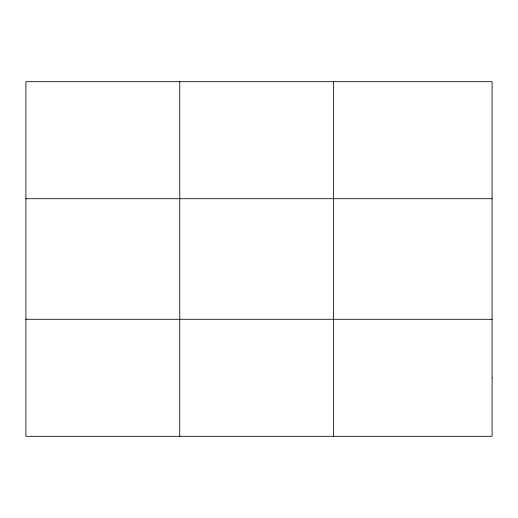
<?xml version="1.0" encoding="UTF-8"?>
<svg xmlns="http://www.w3.org/2000/svg" width="518" height="518" viewBox="0 0 518 518"><rect width="100%" height="100%" fill="white"/><g stroke="black" fill="none" stroke-linecap="round" stroke-linejoin="round"><path stroke-width="0.78" d="M179.746 436.311L179.746 81.689M333.592 436.311L333.592 81.689M25.9 198.711L492.1 198.711M25.9 319.289L492.1 319.289M492.1 377.803L492.1 436.311L25.9 436.311L25.9 81.689L492.1 81.689L492.1 377.803"/></g></svg>
